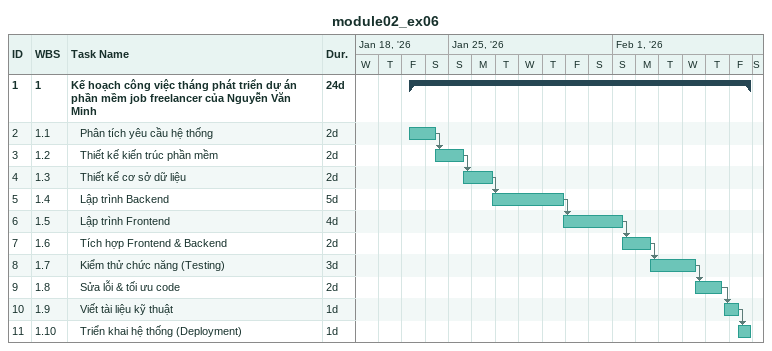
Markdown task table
module02_ex06

| ID | WBS | Task | Duration | Start | Finish | Predecessors |
|---|---|---|---|---|---|---|
| 1 | 1 | **Kế hoạch công việc tháng phát triển dự án phần mềm job freelancer của Nguyễn Văn Minh** | 24d | 2026-01-23 | 2026-02-06 |  |
| 2 | 1.1 | Phân tích yêu cầu hệ thống | 2d | 2026-01-23 | 2026-01-24 |  |
| 3 | 1.2 | Thiết kế kiến trúc phần mềm | 2d | 2026-01-24 | 2026-01-25 | 2 |
| 4 | 1.3 | Thiết kế cơ sở dữ liệu | 2d | 2026-01-25 | 2026-01-26 | 3 |
| 5 | 1.4 | Lập trình Backend | 5d | 2026-01-26 | 2026-01-29 | 4 |
| 6 | 1.5 | Lập trình Frontend | 4d | 2026-01-29 | 2026-02-01 | 5 |
| 7 | 1.6 | Tích hợp Frontend & Backend | 2d | 2026-02-01 | 2026-02-02 | 6 |
| 8 | 1.7 | Kiểm thử chức năng (Testing) | 3d | 2026-02-02 | 2026-02-04 | 7 |
| 9 | 1.8 | Sửa lỗi & tối ưu code | 2d | 2026-02-04 | 2026-02-05 | 8 |
| 10 | 1.9 | Viết tài liệu kỹ thuật | 1d | 2026-02-05 | 2026-02-06 | 9 |
| 11 | 1.10 | Triển khai hệ thống (Deployment) | 1d | 2026-02-06 | 2026-02-06 | 10 |
